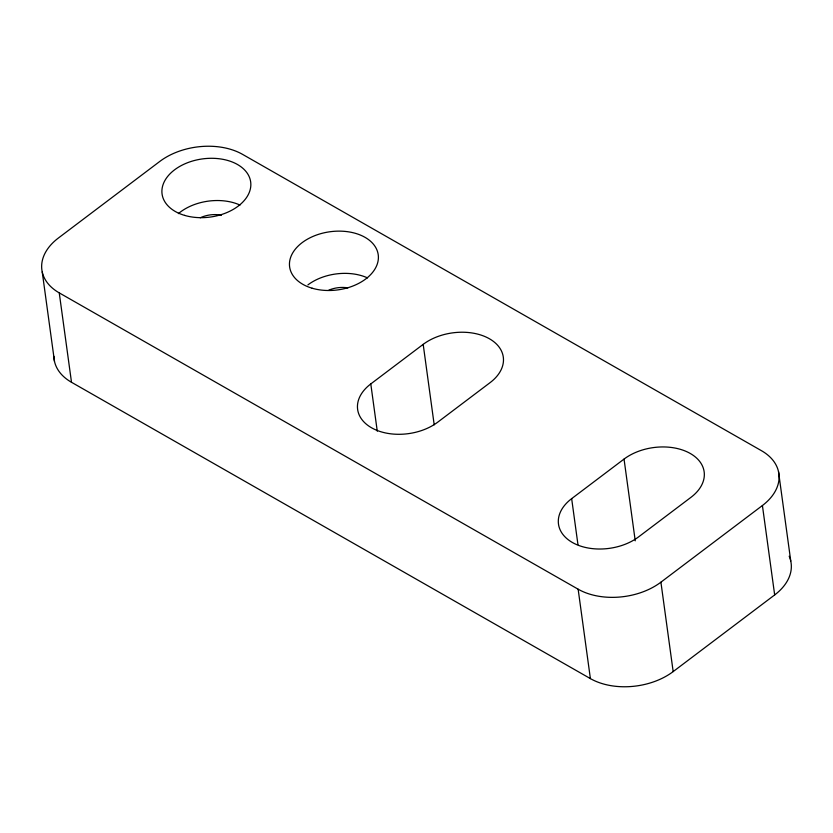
<?xml version="1.0" encoding="UTF-8"?>
<svg xmlns="http://www.w3.org/2000/svg" width="833" height="833" viewBox="0 0 833 833"><rect width="100%" height="100%" fill="white"/><g stroke="black" fill="none" stroke-linecap="round" stroke-linejoin="round"><path stroke-width="1.25" d="M370.789 383.93L423.185 344.362A47.075 30.883 -7.8 0 1 489.398 338.75A47.075 30.883 -7.8 0 1 490.137 382.597L437.741 422.164A47.075 30.883 -7.8 0 1 371.528 427.777A47.075 30.883 -7.8 0 1 370.789 383.93L377.266 431.192M571.657 498.644L624.042 459.077A47.075 30.883 -7.8 0 1 690.255 453.464A47.075 30.883 -7.8 0 1 690.994 497.311L638.609 536.879A47.075 30.883 -7.8 0 1 572.386 542.491A47.075 30.883 -7.8 0 1 571.657 498.644L577.956 544.615M59.247 292.883L578.144 589.202A58.841 38.61 -7.8 0 0 660.913 582.184L762.414 505.527A58.841 38.61 -7.8 0 0 761.497 450.715L242.611 154.397A58.841 38.61 -7.8 0 0 159.832 161.404L58.331 238.071A58.841 38.61 -7.8 0 0 59.247 292.883L71.503 382.285L590.389 678.603A58.841 38.61 -7.8 0 0 673.168 671.596L774.669 594.929A58.841 38.61 -7.8 0 0 789.184 556.215M778.522 471.655L790.767 561.057M762.414 505.527L774.669 594.929M660.913 582.184L673.168 671.596M624.042 459.077L635.235 540.815M578.144 589.202L590.389 678.603M423.185 344.362L434.201 424.83M42.233 271.943L54.478 361.345M178.397 213.623A44.722 29.342 -7.8 0 1 239.998 205.064M200.222 217.788A23.532 15.442 -7.8 0 1 221.443 215.247M307.898 284.896A44.722 29.342 -7.8 0 1 367.551 277.899M328.837 290.144A23.532 15.442 -7.8 0 1 347.85 287.874M71.503 382.285A58.841 38.61 -7.8 0 1 53.895 356.337M184.551 215.372A44.722 29.342 -7.8 0 0 250.848 184.208A44.722 29.342 -7.8 0 0 183.697 164.361A44.722 29.342 -7.8 0 0 184.551 215.372M312.104 288.208A44.722 29.342 -7.8 0 0 378.401 257.053A44.722 29.342 -7.8 0 0 311.25 237.197A44.722 29.342 -7.8 0 0 312.104 288.208"/></g></svg>
